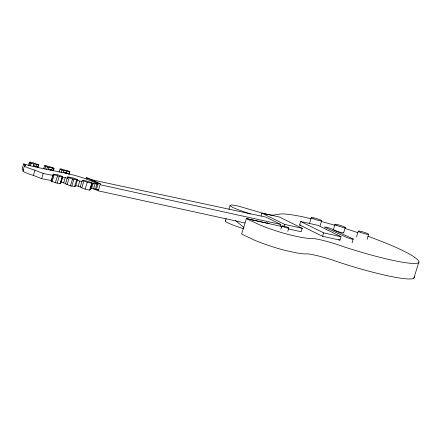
<?xml version="1.0" encoding="UTF-8"?>
<svg xmlns="http://www.w3.org/2000/svg" width="441" height="441" viewBox="0 0 441 441"><rect width="100%" height="100%" fill="white"/><g stroke="black" fill="none" stroke-linecap="round" stroke-linejoin="round"><path stroke-width="0.66" d="M97.279 189.283L98.508 189.878L91.618 188.494L90.388 188.98L91.976 183.814L93.205 183.329L98.007 184.25C75.031 172.067 48.234 171.295 23.638 163.881L22.05 169.046L23.671 170.325M22.893 170.992L24.481 165.827M28.478 165.419L29.442 162.288L30.06 162.051L32.987 162.701L38.654 164.835L37.882 167.343M29.376 165.375L30.148 162.867L29.442 162.288M30.385 165.855L31.157 163.352L30.148 162.867M35.263 166.588L33.295 165.645L33.825 163.92L38.654 164.835M51.448 180.562L41.636 178.688L33.384 175.386L34.971 170.22A10.275 1.18 17.1 0 1 25.969 166.913A10.275 1.18 17.1 0 1 25.799 165.59L23.638 163.881M37.998 167.222L36.305 166.329L36.835 164.603M37.573 167.464L38.345 164.956M43.642 168.815L44.607 165.684L45.693 165.601L52.032 167.371L54.072 168.341L53.306 170.843M41.636 178.688L43.224 173.517L53.036 175.397M44.954 168.942L45.726 166.439L44.607 165.684M46.658 169.498L47.43 166.996L54.072 168.341M50.715 170.16L48.499 169.118L49.034 167.398M53.758 170.821L51.801 169.868L52.336 168.148M52.997 170.965L53.769 168.462M51.09 181.086L53.207 174.195L57.413 174.697L62.611 176.483L60.318 183.754L55.379 182.701L51.09 181.086L51.393 180.964M51.586 180.336L52.165 178.456M52.551 177.205L53.515 174.074M52.093 181.565L54.21 174.68L53.207 174.195M55.379 182.701L57.495 175.816L54.21 174.68M59.077 172.293L60.07 169.068L60.687 168.826L69.871 171.582L69.077 174.162M57.109 183.236L59.232 176.345L62.131 176.984L62.611 176.483M61.15 172.635L61.944 170.05L60.07 169.068M66.85 173.572L63.41 172.238L63.939 170.513L69.871 171.582M60.009 183.875L62.131 176.984M60.318 183.754L62.435 176.863M68.658 173.925L66.398 172.911L66.927 171.185M65.224 177.723L62.688 177.238L61.101 182.403L63.636 182.888L65.224 177.723L67.655 178.274M67.589 176.984L65.466 183.869L70.433 185.843L75.45 186.543L77.572 179.658C74.485 178.131 71.012 177.326 67.589 176.984L72.55 178.958L77.572 179.658M68.768 174.283L69.568 171.703M67.015 184.729L69.138 177.844M70.433 185.843L72.55 178.958M71.806 186.124L73.923 179.239M74.551 186.692L76.668 179.807M78.184 186.201L79.771 181.036M82.296 180.248L80.174 187.133L85.141 189.106L89.6 190.121L90.212 189.878L92.334 182.993L87.456 181.196L82.296 180.248L87.257 182.221L91.717 183.236L92.334 182.993M81.728 187.993L83.845 181.108M86.039 178.572L86.293 177.751L88.663 178.263L100.366 183.847L98.222 190.815L245.031 222.981M85.141 189.106L87.257 182.221M89.6 190.121L91.717 183.236M91.618 188.494L93.205 183.329M93.52 188.847L95.107 183.682M95.421 189.2L97.009 184.035M96.419 189.421L98.271 183.39L86.293 177.751M225.351 220.919L226.145 218.339M228.923 209.299L230.119 205.423A17.634 2.029 17.1 0 1 239.061 206.3L258.062 211.845A15.981 1.836 17.1 0 0 273.442 215.087L279.318 214.139A67.104 7.712 17.1 0 1 302.173 216.691A68.261 7.844 17.1 0 1 311.142 218.808M261.039 216.029L261.926 213.157L279.285 216.983L302.239 228.306L301.181 231.745L288.491 228.956M282.025 227.043L280.233 226.156L280.763 224.436L265.879 217.093L90.885 179.608M280.889 229.259L281.893 225.99M284.346 226.205L284.875 224.48L261.926 213.157M287.797 231.277L288.8 228.008M299.648 224.993L300.707 221.547L318.071 225.368L341.025 236.696L339.967 240.136L322.603 236.315L299.648 224.993L300.988 225.285M309.499 223.493L311.285 217.683M320.067 225.886L321.66 220.72M322.603 236.315L323.661 232.87L300.707 221.547M333.346 229.629L334.934 224.463M343.715 232.666L345.303 227.495M352.067 242.93L353.269 239.011L330.441 228.405L327.029 227.291L324.405 227.032L346.51 237.374L349.553 238.509L352.657 239.254L353.269 239.011M356.51 237.015L358.296 231.205M367.077 239.408L368.67 234.243M413.878 278.194L418.647 262.698M31.157 163.352L33.825 163.92M98.271 183.39L100.366 183.847M323.661 232.87L341.025 236.696M284.875 224.48L302.239 228.306M100.101 184.713L280.763 224.436M268.674 223.482L246.381 218.598L241.613 234.094L255.107 240.455A34.205 3.93 17.1 0 0 279.743 248.978A42.733 4.912 17.1 0 0 304.974 253.961A24.531 2.817 17.1 0 1 337.437 261.728A65.036 7.475 17.1 0 0 414.182 276.965M280.233 226.156L246.381 218.598L259.876 224.96A34.205 3.93 17.1 0 0 284.511 233.476A42.733 4.912 17.1 0 0 309.742 238.465A24.531 2.817 17.1 0 1 342.205 246.232A65.036 7.475 17.1 0 0 417.473 259.71A93.916 10.793 17.1 0 0 368.053 236.299M63.41 172.238L66.398 172.911M33.295 165.645L36.305 166.329M76.971 180.397L82.147 181.576M63.636 182.888L66.062 183.439M75.383 185.562L80.56 186.741M48.499 169.118L51.801 169.868M61.944 170.05L63.939 170.513M57.495 175.816L59.232 176.345M45.726 166.439L47.43 166.996M250.46 214.072L238.515 209.839A17.634 2.029 17.1 0 1 230.119 205.423M243.807 228.901L233.747 225.34A17.634 2.029 17.1 0 1 225.671 220.643M34.971 170.22L43.224 173.517M267.29 222.799L269.109 223.675M93.277 188.439L98.222 190.815M338.76 239.54L339.967 240.136M235.516 220.528L244.121 227.666M343.429 232.407A5.441 0.623 17.1 0 1 338.964 231.927A5.441 0.623 17.1 0 1 333.413 229.48M321.373 221.465A68.261 7.844 17.1 0 1 335.232 225.417M344.774 228.355A68.261 7.844 17.1 0 1 357.827 232.672M33.384 175.386A10.275 1.18 17.1 0 1 23.026 170.81M313.116 218.681A5.441 0.623 17.1 0 0 321.594 220.869A5.441 0.623 17.1 0 0 314.714 218.052A5.441 0.623 17.1 0 0 313.116 218.681M336.759 225.461A5.441 0.623 17.1 0 0 345.242 227.65A5.441 0.623 17.1 0 0 338.357 224.833A5.441 0.623 17.1 0 0 336.759 225.461M360.121 232.203A5.441 0.623 17.1 0 0 368.604 234.392A5.441 0.623 17.1 0 0 361.725 231.575A5.441 0.623 17.1 0 0 360.121 232.203M283.128 226.663A3.627 0.419 17.1 0 0 288.767 228.113A3.627 0.419 17.1 0 0 284.147 226.227A3.627 0.419 17.1 0 0 283.128 226.663"/></g></svg>
